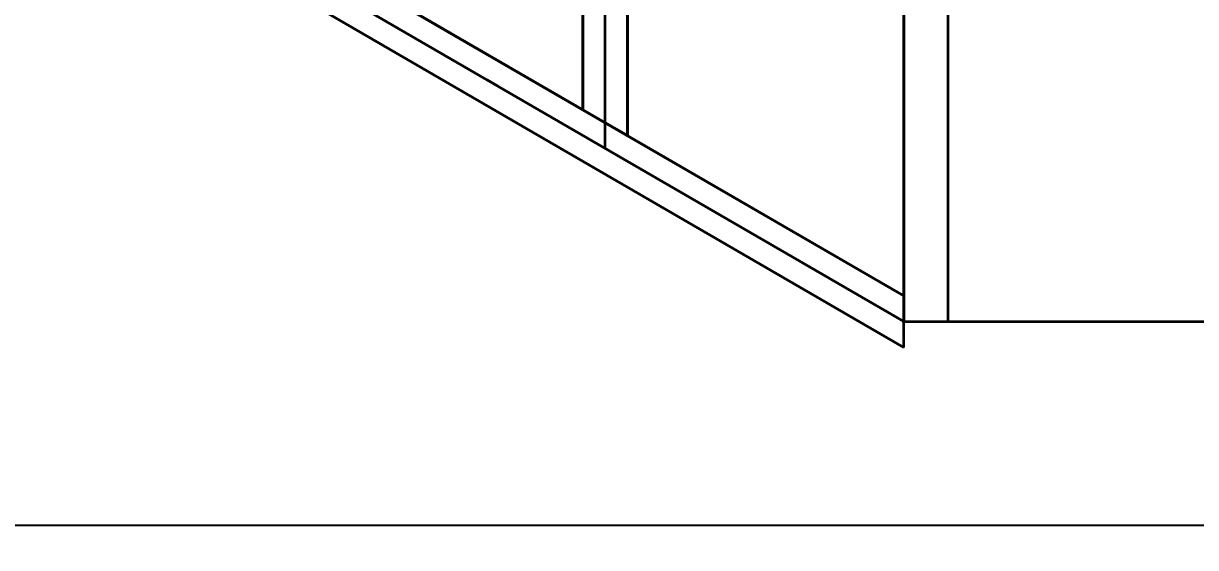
# Model space of a CAD drawing. Header units: millimetres. Extents: x -9090 to 11555, y -85309 to -79392.
# Drawn here: x -6716 to -2767, y -83962 to -82194 of the extents above; entities that cross this region are included whole.
import ezdxf

# ---------------------------------------------------------------- set-up
doc = ezdxf.new("R2010")
doc.units = ezdxf.units.MM
doc.linetypes.add('HIDDEN_50', pattern=[225, 150, -75])
for name, color, linetype, lineweight in [('DIMENSIONS', 3, 'Continuous', 18), ('PLATE_HIDDEN', 8, 'HIDDEN_50', 18), ('PLATE_VISIBLE', 7, 'Continuous', 35)]:
    doc.layers.add(name, color=color, linetype=linetype, lineweight=lineweight)
doc.styles.add('OpenSansCondensed-Light', font='OpenSansCondensed-Light.ttf')
doc.dimstyles.new('DIM_1_50', dxfattribs={"dimscale": 50, "dimtxt": 2.5, "dimasz": 2.5, "dimexe": 1.5, "dimexo": 1.5, "dimgap": 1, "dimtad": 1, "dimdec": 0, "dimzin": 12, "dimdsep": 46, "dimtxsty": 'OpenSansCondensed-Light', "dimtsz": 0.00125, "dimcen": 2.5, "dimclrd": 3, "dimclre": 3, "dimclrt": 3, "dimazin": 3, "dimtfac": 0.5, "dimtmove": 2, "dimatfit": 3})

msp = doc.modelspace()

# ---------------------------------------------------------------- linework, layer by layer
at = {"layer": 'PLATE_HIDDEN'}
for p, q in [((-4756.3, -81342.9), (-4756.3, -82615.9)), ((-6506.3, -81600), (-5154.1, -82385)), ((-5119.5, -82405), (-3754.3, -83197.5))]:
    msp.add_line(p, q, dxfattribs=at)
at = {"layer": 'PLATE_VISIBLE'}
for p, q in [((-4756.3, -82615.9), (-4756.3, -80000)), ((-3750, -83200), (-3750, -80000)), ((-4831.3, -80075), (-4831.3, -82485.6)), ((-4681.3, -82572.7), (-4681.3, -80075)), ((-3750, -80085), (-3750, -83200)), ((-3750, -80085), (-3750, -83200)), ((-3750, -83200), (-3750, -80085)), ((-3750, -80085), (-3750, -83200)), ((-3600, -83200), (-3600, -80845)), ((-3750, -83200), (-6506.3, -81600)), ((-6530.3, -81672.8), (-3750, -83286.7)), ((-6526.5, -81675), (-3750, -83286.7)), ((-3750, -83113.3), (-6231.7, -81672.7)), ((-3750, -83113.3), (-6227.7, -81675)), ((-4831.3, -82485.6), (-4831.3, -81673.8)), ((-4681.3, -81678.5), (-4681.3, -82572.7)), ((-5154.1, -82385), (-5119.5, -82405)), ((-4681.3, -82572.7), (-4831.3, -82485.6)), ((-4831.3, -82485.6), (-4681.3, -82572.7)), ((-3750, -83286.7), (-3750, -83113.3)), ((-3750, -83286.7), (-3750, -83113.3)), ((-3754.3, -83197.5), (-3750, -83200)), ((-3750, -83200), (-3600, -83200)), ((-3750, -83200), (-2605, -83200))]:
    msp.add_line(p, q, dxfattribs=at)

# ---------------------------------------------------------------- dimensions: what is measured, and where the dimension line sits
at = {"layer": 'DIMENSIONS'}
msp.add_linear_dim(base=(-7544.6, -83886.7), p1=(-7544.6, -83286.7), p2=(10674.2, -83286.7), dimstyle='DIM_1_50', dxfattribs=at).render()

doc.saveas('drawing.dxf')
